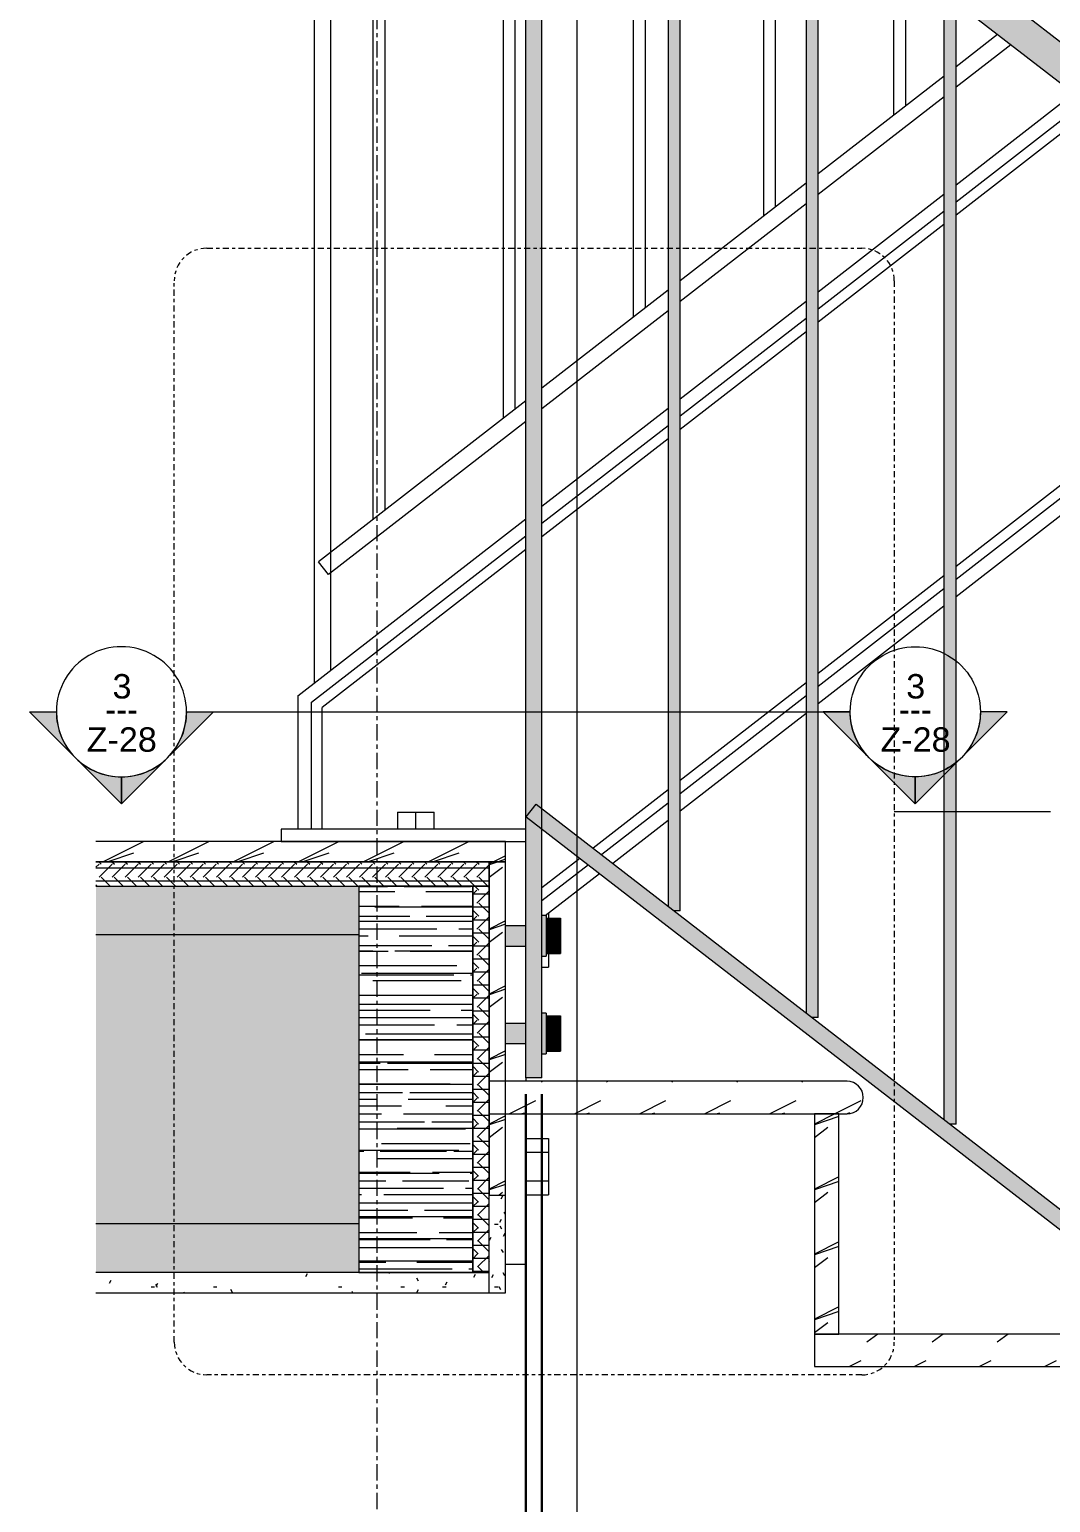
# Model space of a CAD drawing. Header units: inches. Extents: x -2389 to -2221, y -44 to 90.
# Drawn here: x -2337.06 to -2305.68, y 11.43 to 56.71 of the extents above; entities that cross this region are included whole.
import ezdxf

# ---------------------------------------------------------------- set-up
doc = ezdxf.new("R2010")
doc.units = ezdxf.units.IN
doc.header["$MEASUREMENT"] = 0
doc.linetypes.add('Dash Dot 3_16_', pattern=[0.3125, 0.1875, -0.06249999999999999, 0, -0.06249999999999999])
doc.linetypes.add('Grid Line 1_2_', pattern=[0.8749999999999999, 0.4999999999999999, -0.125, 0.125, -0.125])
for name, color, linetype, lineweight in [('A-ANNO-DIMS-1', 211, 'Continuous', 30), ('A-ANNO-SYMB', 150, 'Continuous', 9), ('A-ANNO-SYMB-1', 150, 'Dash Dot 3_16_', 9), ('A-GENM', 5, 'Continuous', 9), ('A-WALL-1', 113, 'Continuous', 9), ('A-WALL-PATT-1', 254, 'Continuous', 9), ('A-WALL-PATT-2', 8, 'Continuous', 9), ('G-ANNO-SYMB', 111, 'Continuous', 9), ('S-GRID-1', 1, 'Grid Line 1_2_', 9)]:
    doc.layers.add(name, color=color, linetype=linetype, lineweight=lineweight)
doc.styles.add('Arial_2', font='arial.ttf', dxfattribs={"height": 0.7499999999999994})
doc.styles.add('Century Gothic_1', font='ufonts.com_century-gothic.ttf', dxfattribs={"height": 0.7499999999999994})
doc.styles.add('Century Gothic_B_1', font='GOTHICB.TTF', dxfattribs={"height": 0.7499999999999999})
doc.dimstyles.new('OD__inches__1', dxfattribs={"dimscale": 12, "dimtxt": 0.7831262022881442, "dimasz": 0.08333333333333333, "dimexe": 0.0625, "dimexo": 0.04166666666666667, "dimgap": 0.01041666666666667, "dimtad": 1, "dimdec": 4, "dimrnd": 0.0625, "dimzin": 0, "dimdsep": 46, "dimlunit": 5, "dimtxsty": 'Century Gothic_B_1', "dimblk1": 'OBLIQUE', "dimblk2": 'OBLIQUE', "dimsah": 1, "dimcen": 0.09, "dimdle": 0.0625, "dimazin": 0, "dimtfac": 1, "dimtdec": 4, "dimtix": 1, "dimtmove": 1, "dimatfit": 3, "dimfxl": 1, "dimtvp": 1, "dimtfill": 1, "dimfrac": 2, "dimtolj": 1, "dimtzin": 0, "dimlwd": 30, "dimlwe": 30, "dimarcsym": 2})
doc.dimstyles.new('OD__inches__2', dxfattribs={"dimscale": 12, "dimtxt": 0.7831262022881442, "dimasz": 0.08333333333333333, "dimexe": 0.0625, "dimexo": 0.04166666666666667, "dimgap": 0.01041666666666667, "dimtad": 1, "dimdec": 4, "dimrnd": 0.0625, "dimzin": 0, "dimdsep": 46, "dimlunit": 5, "dimtxsty": 'Century Gothic_B_1', "dimblk1": 'OBLIQUE', "dimblk2": 'OBLIQUE', "dimsah": 1, "dimcen": 0.09, "dimdle": 0.0625, "dimazin": 0, "dimtfac": 1, "dimtdec": 4, "dimtix": 1, "dimtmove": 0, "dimatfit": 3, "dimfxl": 1, "dimtvp": 1, "dimtfill": 1, "dimfrac": 2, "dimtolj": 1, "dimtzin": 0, "dimlwd": 30, "dimlwe": 30, "dimarcsym": 2})
pattern_1 = [(0, (-8525.328000000001, 124.937), (0, 0.4), []), (315, (-8525.328000000001, 124.937), (0.400222438151586, 0), [0.565, -0.565]), (45, (-8525.328000000001, 124.937), (0.400222438151586, 0), [0.565, -0.565])]
pattern_2 = [(216.87, (-8524.528, 126.937), (5.999992854322326, 4.000010718495767), [1, -9]), (206.565, (-8523.328000000001, 126.337), (-1.999940985038276, -1.999490199116798), [2.236, -2.236]), (198.435, (-8523.328000000001, 125.337), (-3.999963226367674, -1.999511737326467), [1.265, -5.059999999999999])]

# ---------------------------------------------------------------- blocks, each defined once
blk = doc.blocks.new('Walls 154 - Walls 91-2706292-LOWER RAILING')
at = {"layer": 'A-WALL-1'}
for p, q in [((-8608.779702145734, 51.93890008024344), (-8605.170568767533, 54.74199367064816)), ((-8608.779702145734, 51.413865180434), (-8604.913552961987, 54.41657437980438)), ((-8604.913478168992, 54.00356740719942), (-8608.779702145732, 51.00080011860388)), ((-8613.018783421103, 48.64654695637027), (-8609.15271641603, 51.64919233031299)), ((-8613.018783421103, 48.12151205657096), (-8609.15271641603, 51.12415743050445)), ((-8609.152716416029, 50.71109236867434), (-8613.018783421103, 47.70844699474093)), ((-8617.257864696474, 45.35419383249711), (-8613.3917976914, 48.35683920643983)), ((-8617.257864696474, 44.82915893270791), (-8613.3917976914, 47.83180430664141)), ((-8613.391797691398, 47.41873924481141), (-8617.257864696472, 44.41609387087797)), ((-8621.50638150539, 42.05451244423521), (-8617.63087896677, 45.06448608256667)), ((-8621.50638150539, 41.52947754445605), (-8617.63087896677, 44.53945118277836)), ((-8617.630878966767, 44.12638612094842), (-8621.50638150539, 41.11641248262612)), ((-8608.779702145732, 40.21520273220612), (-8604.91363514066, 43.21784810617108)), ((-8604.91363514066, 42.80478304433733), (-8608.77970214573, 39.8021376703723)), ((-8608.779702145732, 39.27710277071743), (-8604.91363514066, 42.27974814468246)), ((-8629.007525757088, 36.22862374207963), (-8622.006881505387, 41.66579077757088)), ((-8628.59222086376, 36.02614230946866), (-8622.006881505387, 41.14075587779293)), ((-8622.006881505387, 40.72769081596301), (-8628.265991457516, 35.86644875315399)), ((-8613.018783421101, 36.92284960830712), (-8609.152716416027, 39.92549498227341)), ((-8609.152716416025, 39.51242992043958), (-8613.0187834211, 36.50978454647322)), ((-8613.018783421101, 35.98474964681836), (-8609.152716416027, 38.98739502078471)), ((-8628.993734107506, 36.21086625334744), (-8629.007525757033, 36.22862374200972)), ((-8629.006881505382, 36.22912411090432), (-8629.006881505382, 36.21104480977166)), ((-8617.258591054984, 33.62993234596206), (-8613.391797691396, 36.6331418583744)), ((-8629.00688150538, 36.21104480977166), (-8628.993736812097, 36.21104480977167)), ((-8629.00688150538, 36.21104480977166), (-8629.00688150538, 32.1250000000512)), ((-8628.592220863758, 32.12500000005139), (-8628.592220863758, 36.02614230946866)), ((-8628.265991457516, 32.12500000005153), (-8628.265991457518, 35.86644875315573)), ((-8613.391797691396, 36.22007679654049), (-8617.25851626199, 33.21692537335331)), ((-8617.258421194807, 32.69196430921095), (-8613.391797691396, 35.69504189688563)), ((-8619.938147224384, 31.54881038771078), (-8617.630878966767, 33.3407887344754)), ((-8617.630878966767, 32.92772367264143), (-8619.671743971212, 31.34265185250808)), ((-8619.333126600199, 31.08060977767721), (-8617.630878966767, 32.40268877298656)), ((-8621.50638150539, 30.33081509611811), (-8620.346306847965, 31.23180641339285)), ((-8620.079903594793, 31.02564787819016), (-8621.50638150539, 29.91775003428398)), ((-8621.407765486405, 29.46930690937587), (-8619.74128622378, 30.76360580335928))]:
    blk.add_line(p, q, dxfattribs=at)
blk = doc.blocks.new('Walls 92 - Walls 92-2709096-LOWER RAILING')
at = {"layer": 'A-WALL-1'}
for p, q in [((-8622.006881505387, 24.47916668076643), (-8622.006881505387, 24.37499999933761)), ((-8622.006881505387, 23.37499999323121), (-8622.006881505387, 18.75000000005027)), ((-8622.631881505387, 18.75000000005027), (-8622.631881505387, 20.87500002602398)), ((-8622.631881505387, 18.75000000005027), (-8622.006881505387, 18.75000000005027))]:
    blk.add_line(p, q, dxfattribs=at)
blk = doc.blocks.new('Walls 705 - Walls 92-2709338-LOWER RAILING')
at = {"layer": 'A-WALL-1'}
for p, q in [((-8622.006881505387, 32.12500000005407), (-8629.525591543905, 32.12500000005243)), ((-8629.525591543905, 32.12500000005243), (-8629.525591543905, 31.75000000005243)), ((-8629.525591543905, 31.75000000005243), (-8622.006881505387, 31.75000000005407)), ((-8622.006881505387, 31.75000000005407), (-8622.006881505387, 32.12500000005407))]:
    blk.add_line(p, q, dxfattribs=at)
blk = doc.blocks.new('050523 - W_P_C - Fastenings - Lag Bolt or Thru Bolt - 1-2814735-LOWER RAILING')
at = {"layer": 'A-GENM'}
for p, q in [((-8621.306881505383, 29.54766013463609), (-8621.306881505383, 29.38586146187681)), ((-8621.306881505383, 28.30275235687707), (-8621.306881505383, 27.88397459626569)), ((-8621.50638150539, 27.88397459626569), (-8621.306881505383, 27.88397459626569))]:
    blk.add_line(p, q, dxfattribs=at)
blk = doc.blocks.new('050523 - W_P_C - Fastenings - Lag Bolt or Thru Bolt - 1-V2-LOWER RAILING')
at = {"layer": 'A-GENM'}
for p, q in [((-8622.006881505384, 22.61602540383457), (-8621.306881505383, 22.61602540383457)), ((-8621.306881505383, 22.61602540383457), (-8621.306881505383, 22.18301270194244)), ((-8621.306881505383, 22.18301270194244), (-8622.006881505384, 22.18301270194243)), ((-8621.306881505383, 22.18301270194244), (-8621.306881505383, 21.31698729815782)), ((-8622.006881505384, 21.31698729815782), (-8621.306881505383, 21.31698729815782)), ((-8621.306881505383, 21.31698729815782), (-8621.306881505383, 20.88397459626569)), ((-8622.006881505384, 20.88397459626569), (-8621.306881505383, 20.88397459626569))]:
    blk.add_line(p, q, dxfattribs=at)
blk = doc.blocks.new('Walls 96 - Walls 92-2742509-LOWER RAILING')
at = {"layer": 'A-WALL-PATT-2'}
h = blk.add_hatch(dxfattribs=at)
h.set_pattern_fill('FP_5', color=256, style=0, pattern_type=2)
h.set_pattern_definition([(0, (-8525.328000000001, 124.937), (1.496, 0.68), [10.2, -1.36, 3.4, -0.68]), (0, (-8524.424, 125.277), (-0.68, 0.904), [2.04, -0.224, 4.08, -0.51]), (0, (-8524.988000000001, 125.515), (3.536, 0.456), [5.44, -0.9520000000000001, 2.72, -0.68])])
h.paths.add_polyline_path([(-8623.631881505376, 18.50000000005008), (-8623.631881505376, 30.37500000005017), (-8627.131881505382, 30.37500000005017), (-8627.131881505382, 18.50000000005008)], flags=0)
at = {"layer": 'A-WALL-1'}
for p, q in [((-8623.631881505378, 30.37500000005023), (-8627.131881505382, 30.37500000005022)), ((-8627.131881505382, 30.37500000005022), (-8627.131881505382, 18.50000000005015)), ((-8623.631881505378, 18.50000000005017), (-8623.631881505378, 30.37500000005023)), ((-8627.131881505382, 18.50000000005015), (-8623.631881505378, 18.50000000005017))]:
    blk.add_line(p, q, dxfattribs=at)
blk = doc.blocks.new('Walls 97 - Walls 92-2742759-LOWER RAILING')
at = {"layer": 'A-WALL-PATT-2'}
h = blk.add_hatch(dxfattribs=at)
h.set_pattern_fill('FP_6', color=256, style=0, pattern_type=2)
h.set_pattern_definition(pattern_1)
h.paths.add_polyline_path([(-8623.631881505376, 18.5000000000539), (-8623.13188150538, 18.5000000000539), (-8623.131881505382, 30.37500000005017), (-8623.631881505376, 30.37500000005017), (-8623.631881505376, 18.62087446460175)], flags=0)
at = {"layer": 'A-WALL-1'}
for p, q in [((-8623.131881505384, 30.37500000005023), (-8623.631881505382, 30.37500000005023)), ((-8623.631881505382, 30.37500000005023), (-8623.631881505382, 18.50000000005017)), ((-8623.131881505384, 18.50000000005017), (-8623.131881505384, 30.37500000005023)), ((-8623.631881505382, 18.50000000005017), (-8623.131881505384, 18.50000000005017))]:
    blk.add_line(p, q, dxfattribs=at)
blk = doc.blocks.new('Walls 98 - Walls 92-2742838-LOWER RAILING')
at = {"layer": 'A-WALL-PATT-2'}
h = blk.add_hatch(dxfattribs=at)
h.set_pattern_fill('FP_6', color=256, style=0, pattern_type=2)
h.set_pattern_definition(pattern_1)
h.paths.add_polyline_path([(-8626.283791280743, 30.37500000063574), (-8623.131881505382, 30.37500000063574), (-8623.131881505382, 31.12500000010031), (-8635.213041280742, 31.12500000010031), (-8635.213041280742, 30.37500000063574), (-8627.131881505382, 30.37500000063574)], flags=0)
at = {"layer": 'A-WALL-1'}
for p, q in [((-8623.131881505384, 31.12500000003967), (-8635.213041280742, 31.12500000005389)), ((-8623.131881505384, 30.37500000063581), (-8623.131881505384, 31.12500000003967)), ((-8635.213041280742, 30.37500000065003), (-8623.131881505384, 30.37500000063581))]:
    blk.add_line(p, q, dxfattribs=at)
blk = doc.blocks.new('Walls 99 - Walls 92-2742916-LOWER RAILING')
at = {"layer": 'A-WALL-PATT-2'}
h = blk.add_hatch(dxfattribs=at)
h.set_pattern_fill('FP_7', color=256, style=0, pattern_type=2)
h.set_pattern_definition(pattern_2)
h.paths.add_polyline_path([(-8623.631881505376, 31.12500000063532), (-8622.631881505375, 31.12500000063532), (-8622.631881505375, 31.7500000001007), (-8635.213041280742, 31.7500000001007), (-8635.213041280742, 31.12500000063532), (-8626.283791280743, 31.12500000063532)], flags=0)
at = {"layer": 'A-WALL-1'}
for p, q in [((-8622.631881505375, 31.75000000003946), (-8635.213041280742, 31.75000000005427)), ((-8622.631881505375, 31.12500000063537), (-8622.631881505375, 31.75000000003946)), ((-8635.213041280742, 31.12500000065019), (-8622.631881505375, 31.12500000063537))]:
    blk.add_line(p, q, dxfattribs=at)
blk = doc.blocks.new('050523 - W_P_C - Fastenings - Lag Bolt or Thru Bolt - 3_4-2814739-LOWER RAILING')
at = {"layer": 'A-GENM'}
for p, q in [((-8625.944381505395, 32.64900000006367), (-8625.381881505395, 32.64900000006372)), ((-8625.944381505395, 32.64900000006367), (-8625.944381505395, 32.12500000006368)), ((-8625.381881505395, 32.64900000006372), (-8624.819381505395, 32.64900000006392)), ((-8625.381881505395, 32.12500000006373), (-8625.381881505395, 32.64900000006372)), ((-8624.819381505395, 32.12500000006393), (-8624.819381505395, 32.64900000006392))]:
    blk.add_line(p, q, dxfattribs=at)
blk = doc.blocks.new('Walls 103 - Walls 92-2745079-LOWER RAILING')
at = {"layer": 'A-WALL-PATT-2'}
h = blk.add_hatch(dxfattribs=at)
h.set_pattern_fill('FP_7', color=256, style=0, pattern_type=2)
h.set_pattern_definition(pattern_2)
h.paths.add_polyline_path([(-8622.63188150539, 20.87500002602388), (-8622.63188150539, 23.37499999323111), (-8623.131881505373, 23.37499999323111), (-8623.131881505384, 20.87500002602388)], flags=0)
h.paths.add_polyline_path([(-8622.63188150539, 24.37500000003319), (-8622.63188150539, 31.12500000063532), (-8623.131881505382, 31.12500000063532), (-8623.131881505373, 24.37500000003319)], flags=0)
at = {"layer": 'A-WALL-1'}
for p, q in [((-8622.631881505387, 31.12500000063306), (-8623.131881505384, 31.12500000063306)), ((-8623.131881505384, 31.12500000063306), (-8623.131881505384, 20.87500002602394)), ((-8622.631881505387, 20.87500002602394), (-8622.631881505387, 31.12500000063306)), ((-8623.131881505384, 20.87500002602394), (-8622.631881505387, 20.87500002602394))]:
    blk.add_line(p, q, dxfattribs=at)
blk = doc.blocks.new('Walls 104 - Walls 92-2745297-LOWER RAILING')
at = {"layer": 'A-WALL-PATT-2'}
h = blk.add_hatch(dxfattribs=at)
h.set_pattern_fill('FP_8', color=256, style=0, pattern_type=2)
h.set_pattern_definition([(0, (-8525.328000000001, 124.937), (2.56, 0.64), [0.106, -1.814, 0.106, -1.814, -10.24]), (0, (-8525.328000000001, 124.937), (2.56, 0.64), [-3.84, 0.106, -3.734, 0.106, -1.814, -4.48]), (0, (-8525.328000000001, 124.937), (2.56, 0.64), [-9.6, 0.106, -1.174, 0.106, -3.094]), (120, (-8524.368, 125.257), (-1.83425625842204, 1.897025033688163), [0.106, -1.814, 0.106, -1.814, -10.24]), (120, (-8524.368, 125.257), (-1.83425625842204, 1.897025033688163), [-3.839999999999999, 0.106, -3.734, 0.106, -1.814, -4.48]), (120, (-8524.368, 125.257), (-1.83425625842204, 1.897025033688163), [-9.599999999999998, 0.106, -1.174, 0.106, -3.093999999999999]), (240, (-8524.048, 126.537), (-0.7257437415779586, -2.537025033688163), [0.106, -1.814, 0.106, -1.814, -10.24]), (240, (-8524.048, 126.537), (-0.7257437415779586, -2.537025033688163), [-3.84, 0.106, -3.734, 0.106, -1.814, -4.48]), (240, (-8524.048, 126.537), (-0.7257437415779586, -2.537025033688163), [-9.6, 0.106, -1.174, 0.106, -3.094])])
h.paths.add_polyline_path([(-8627.131881505382, 17.87499999998724), (-8623.13188150538, 17.87499999998724), (-8623.13188150538, 18.5000000000539), (-8635.213041280742, 18.5000000000503), (-8635.213041280742, 17.87499999998724)], flags=0)
at = {"layer": 'A-WALL-1'}
for p, q in [((-8623.131881505384, 18.50000000005396), (-8635.213041280742, 18.50000000001886)), ((-8623.131881505382, 17.87500000007062), (-8623.131881505384, 18.50000000005396)), ((-8635.213041280742, 17.87500000003552), (-8623.131881505382, 17.87500000007062))]:
    blk.add_line(p, q, dxfattribs=at)
blk = doc.blocks.new('Walls 132 - Walls 92-2746738-LOWER RAILING')
at = {"layer": 'A-WALL-1'}
for points in [[(-8627.771999614075, 28.87500000005032), (-8627.131881505382, 28.87500000005032), (-8627.131881505382, 30.37500000005032), (-8635.213041280742, 30.37500000005032), (-8635.213041280742, 28.87500000005032), (-8629.260207947409, 28.87500000005032)], [(-8629.260207947409, 20.00000000005031), (-8627.131881505382, 20.00000000005031), (-8627.131881505382, 28.87500000005032), (-8635.213041280742, 28.87500000005032), (-8635.213041280742, 20.00000000005031)], [(-8627.131881505382, 18.50000000005029), (-8627.131881505382, 20.00000000005031), (-8635.213041280742, 20.00000000005031), (-8635.213041280742, 18.50000000005029)]]:
    blk.add_hatch(color=256, dxfattribs=at).paths.add_polyline_path(points, flags=0)
for p, q in [((-8627.131881505384, 28.87500000005038), (-8635.213041280742, 28.87500000005038)), ((-8635.213041280742, 20.00000000005038), (-8627.131881505384, 20.00000000005038))]:
    blk.add_line(p, q, dxfattribs=at)
blk = doc.blocks.new('Walls 315 - Walls 91-2771886-LOWER RAILING')
at = {"layer": 'A-WALL-1'}
for p, q in [((-8607.509727607872, 56.55217261700319), (-8608.779702145734, 55.56582572593011)), ((-8607.101012680096, 56.23588492222792), (-8608.779702145734, 54.93210277058059)), ((-8609.152195899314, 55.27652224398288), (-8613.018783421103, 52.27347260205676)), ((-8609.152081152168, 54.642888408917), (-8613.018783421103, 51.63974964670724)), ((-8613.391797691402, 51.98376485212631), (-8617.257864696474, 48.98111947818339)), ((-8613.391797691402, 51.35004189677677), (-8617.257864696474, 48.34739652283386)), ((-8617.630878966771, 48.69141172825294), (-8621.50638150539, 45.68143808992199)), ((-8617.630878966771, 48.0576887729034), (-8621.50638150539, 45.04771513457234)), ((-8622.006881505387, 45.29271642325764), (-8628.375035261723, 40.34678367249932)), ((-8622.006881505387, 44.65899346790798), (-8628.068031716206, 39.95150013750077)), ((-8628.068031716206, 39.95150013750078), (-8628.375035261723, 40.34678367249932))]:
    blk.add_line(p, q, dxfattribs=at)
blk = doc.blocks.new('Walls 316 - Walls 91-2771902-LOWER RAILING')
at = {"layer": 'A-WALL-1'}
for p, q in [((-8628.506881505384, 70.43372828914902), (-8628.506881505382, 36.61745744412538)), ((-8628.006381505385, 70.43372828914922), (-8628.006381505384, 37.00617911078898))]:
    blk.add_line(p, q, dxfattribs=at)
blk = doc.blocks.new('Walls 330 - Walls 92-2772057-LOWER RAILING')
at = {"layer": 'A-WALL-1'}
for p, q in [((-8610.70167642782, 76.68987446460174), (-8610.701676427814, 60.28709782430822)), ((-8610.328662157519, 59.99843525567453), (-8610.328662157523, 76.68987446460174)), ((-8610.701676427814, 59.0222907005022), (-8610.701676427814, 54.07309236684796)), ((-8610.328662157517, 54.36280011677783), (-8610.328662157517, 58.73363027815885))]:
    blk.add_line(p, q, dxfattribs=at)
blk = doc.blocks.new('Walls 331 - Walls 92-2772067-LOWER RAILING')
at = {"layer": 'A-WALL-1'}
for p, q in [((-8614.701676427821, 76.68987446460174), (-8614.701676427816, 63.38255654125587)), ((-8614.32866215752, 63.09389397262219), (-8614.328662157524, 76.68987446460174)), ((-8614.701676427816, 62.11772640181204), (-8614.701676427814, 50.96642570017816)), ((-8614.328662157517, 51.25613345010823), (-8614.32866215752, 61.82906597946868))]:
    blk.add_line(p, q, dxfattribs=at)
blk = doc.blocks.new('Walls 332 - Walls 92-2772077-LOWER RAILING')
at = {"layer": 'A-WALL-1'}
for p, q in [((-8618.701676427821, 76.68987446460174), (-8618.701676427818, 66.47801525820353)), ((-8618.328662157523, 66.18935268956984), (-8618.328662157524, 76.68987446460174)), ((-8618.701676427818, 65.21316210312186), (-8618.701676427814, 47.85975903350839)), ((-8618.328662157517, 48.14946678343865), (-8618.328662157523, 64.92450168077852))]:
    blk.add_line(p, q, dxfattribs=at)
blk = doc.blocks.new('Walls 333 - Walls 92-2772087-LOWER RAILING')
at = {"layer": 'A-WALL-1'}
for p, q in [((-8622.328662157524, 69.2848114065175), (-8622.328662157526, 75.77598729558864)), ((-8622.701676427823, 75.48627954565822), (-8622.70167642782, 69.5734739751512)), ((-8622.70167642782, 68.3085978044291), (-8622.701676427814, 44.75309236683862)), ((-8622.328662157517, 45.04280011676904), (-8622.328662157524, 68.019937382086))]:
    blk.add_line(p, q, dxfattribs=at)
blk = doc.blocks.new('Walls 597 - Walls 92-2772799-LOWER RAILING')
at = {"layer": 'A-WALL-1'}
for p, q in [((-8626.328662157526, 71.43372828942036), (-8626.328662157526, 72.66932062891945)), ((-8626.701676427823, 72.37961287898905), (-8626.701676427821, 71.4337282894202)), ((-8626.701676427821, 70.43372828914974), (-8626.701676427814, 41.646425700169)), ((-8626.328662157519, 41.93613345009814), (-8626.328662157526, 70.43372828914991))]:
    blk.add_line(p, q, dxfattribs=at)
blk = doc.blocks.new('Walls 430 - Walls 92-2862848-LOWER RAILING')
at = {"layer": 'A-WALL-PATT-1'}
h = blk.add_hatch(dxfattribs=at)
h.set_pattern_fill('FP_9', color=256, style=0, pattern_type=2)
h.set_pattern_definition([(0, (-8525.328000000001, 124.937), (1.28, 0.32), [0.106, -0.8540000000000001, 0.106, -0.8540000000000001, -5.12]), (0, (-8525.328000000001, 124.937), (1.28, 0.32), [-1.92, 0.106, -1.814, 0.106, -0.8540000000000001, -2.24]), (0, (-8525.328000000001, 124.937), (1.28, 0.32), [-4.8, 0.106, -0.534, 0.106, -1.494]), (120, (-8524.848, 125.097), (-0.91712812921102, 0.9485125168440816), [0.106, -0.854, 0.106, -0.854, -5.119999999999999]), (120, (-8524.848, 125.097), (-0.91712812921102, 0.9485125168440816), [-1.92, 0.106, -1.814, 0.106, -0.854, -2.24]), (120, (-8524.848, 125.097), (-0.91712812921102, 0.9485125168440816), [-4.799999999999999, 0.106, -0.5339999999999999, 0.106, -1.494]), (240, (-8524.688, 125.737), (-0.3628718707889793, -1.268512516844081), [0.106, -0.8540000000000001, 0.106, -0.8540000000000001, -5.12]), (240, (-8524.688, 125.737), (-0.3628718707889793, -1.268512516844081), [-1.92, 0.106, -1.814, 0.106, -0.8540000000000001, -2.24]), (240, (-8524.688, 125.737), (-0.3628718707889793, -1.268512516844081), [-4.8, 0.106, -0.534, 0.106, -1.494])])
h.paths.add_polyline_path([(-8623.13188150538, 17.87500000007614), (-8622.631881505386, 17.87500000007614), (-8622.63188150539, 20.87500002602388), (-8623.131881505384, 20.87500002602388), (-8623.13188150538, 18.5000000000501)], flags=0)
at = {"layer": 'A-WALL-1'}
for p, q in [((-8622.631881505386, 17.87500000007623), (-8622.631881505386, 20.87500002602396)), ((-8623.131881505382, 17.87500000007623), (-8622.631881505386, 17.87500000007623))]:
    blk.add_line(p, q, dxfattribs=at)
blk = doc.blocks.new('Walls 163 - Walls 92-2929557-LOWER RAILING')
at = {"layer": 'A-WALL-PATT-2'}
h = blk.add_hatch(dxfattribs=at)
h.set_pattern_fill('FP_7', color=256, style=0, pattern_type=2)
h.set_pattern_definition(pattern_2)
h.paths.add_polyline_path([(-8551.631381505314, -31.12500000909574), (-8539.967707947408, -31.12500000909574), (-8539.967707947408, -30.37499999942962), (-8552.881881505347, -30.37499999942962), (-8552.881881505347, -31.12500000909574), (-8551.873374614075, -31.12500000909574)], flags=0)
h.paths.add_polyline_path([(-8552.131881505313, -23.25000000623168), (-8551.873374614075, -23.24888005274918), (-8551.752471982823, -23.23296291938388), (-8551.631381505314, -23.18262904459595), (-8551.528328114819, -23.10355339688814), (-8551.448868803514, -23.00000000633476), (-8551.39891859224, -22.87940952892672), (-8551.381881505347, -22.75000000641043), (-8551.398918592147, -22.62059048388184), (-8551.448868803334, -22.50000000643803), (-8551.528328114819, -22.39644661563273), (-8551.63188150509, -22.31698730448837), (-8551.75247198248, -22.26703709317193), (-8551.881881504989, -22.24999999942961), (-8562.923548172019, -22.24999999942961), (-8562.923548172019, -23.25000000623168)], flags=0)
h.paths.add_polyline_path([(-8561.923548171662, -15.47916668137112), (-8561.794138649548, -15.46212959455272), (-8561.67354817176, -15.41217938316506), (-8561.569994781488, -15.33272007202756), (-8561.490535470186, -15.22916668147427), (-8561.440585258913, -15.10857620406622), (-8561.423548172019, -14.97916668154978), (-8561.440585258819, -14.84975715902121), (-8561.490535470008, -14.72916668157742), (-8561.569994781488, -14.62561329077215), (-8561.67354817176, -14.54615397962777), (-8561.794138649151, -14.49620376831134), (-8561.923548171662, -14.47916667456905), (-8572.965214838689, -14.47916667456905), (-8572.965214838689, -15.47916668137112), (-8563.779041280743, -15.47916668137112)], flags=0)
h.paths.add_polyline_path([(-8583.006881505362, -7.708333356510543), (-8571.965214838332, -7.708333356510543), (-8571.83580531622, -7.691296269692265), (-8571.715214838434, -7.641346058305202), (-8571.611661448162, -7.561886747167001), (-8571.532202136857, -7.458333356613664), (-8571.482251925583, -7.337742879205705), (-8571.465214838689, -7.208333356689159), (-8571.482251925492, -7.078923834160611), (-8571.532202136677, -6.958333356716863), (-8571.611661448162, -6.854779965911589), (-8571.715214838434, -6.775320654767206), (-8571.83580531582, -6.725370443450784), (-8571.965214838332, -6.708333349708446), (-8583.006881505362, -6.708333349708446)], flags=0)
h.paths.add_polyline_path([(-8582.006881505004, 0.06249996835006043), (-8581.877471982889, 0.07953705516848684), (-8581.756881505102, 0.1294872665561044), (-8581.65332811483, 0.208946577693645), (-8581.573868803527, 0.3124999682468967), (-8581.523918592255, 0.4330904456549831), (-8581.506881505362, 0.5624999681714228), (-8581.523918592162, 0.6919094906999276), (-8581.573868803349, 0.8124999681437187), (-8581.65332811483, 0.9160533589477139), (-8581.756881505102, 0.995512670093376), (-8581.877471982494, 1.045462881409818), (-8582.006881505004, 1.062499975152136), (-8593.04854817203, 1.062499975152136), (-8593.04854817203, 0.06249996835006043), (-8587.590374614074, 0.06249996835006043)], flags=0)
h.paths.add_polyline_path([(-8593.543207947409, 7.833333293210642), (-8592.048548171673, 7.833333293210642), (-8591.91913864956, 7.850370380028919), (-8591.79804817199, 7.900704254854261), (-8591.694994781503, 7.979779902554227), (-8591.6155354702, 8.083333293107499), (-8591.565585258926, 8.20392377051567), (-8591.548548172032, 8.33333329303194), (-8591.565585258833, 8.462742815560551), (-8591.615535470022, 8.5833332930043), (-8591.694994781503, 8.686886683809574), (-8591.798548171775, 8.766345994953978), (-8591.919138649164, 8.8162962062704), (-8592.048548171673, 8.833333300012717), (-8603.090214838703, 8.833333300012717), (-8603.090214838703, 7.833333293210642), (-8599.496041280741, 7.833333293210642)], flags=0)
h.paths.add_polyline_path([(-8613.131881505373, 15.60416666837068), (-8602.090214838347, 15.60416666837068), (-8601.960805316232, 15.62120375518906), (-8601.840214838445, 15.6711539665767), (-8601.736661448173, 15.75061327771422), (-8601.65720213687, 15.85416666826752), (-8601.607251925598, 15.9747571456756), (-8601.590214838703, 16.10416666819195), (-8601.607251925503, 16.23357619072057), (-8601.657202136692, 16.35416666816434), (-8601.736661448173, 16.45772005896831), (-8601.840214838445, 16.53717937011399), (-8601.960805315835, 16.58712958143041), (-8602.090214838347, 16.60416667517273), (-8613.131881505373, 16.60416667517273)], flags=0)
h.paths.add_polyline_path([(-8617.354541280742, 23.37499999323111), (-8612.131881505014, 23.37499999323111), (-8612.00247198285, 23.39203708007891), (-8611.881881505438, 23.44198729127748), (-8611.778328114844, 23.52144660257471), (-8611.698868803593, 23.62499999293269), (-8611.648918592176, 23.74559047122338), (-8611.631881505373, 23.87499999305241), (-8611.648918592176, 24.00440951558099), (-8611.698868803362, 24.12499999302477), (-8611.778328114593, 24.22855338363486), (-8611.881881505116, 24.30801269497443), (-8612.002471982505, 24.35796290629088), (-8612.131881505014, 24.37500000003319), (-8623.131881505373, 24.37500000003319), (-8623.131881505373, 23.37499999323112), (-8621.50638150539, 23.37499999323111)], flags=0)
h = blk.add_hatch(dxfattribs=at)
h.set_pattern_fill('FP_7', color=256, style=0, pattern_type=2)
h.set_pattern_definition(pattern_2)
h.paths.add_polyline_path([(-8552.881881505347, -30.37499999942962), (-8552.131881505347, -30.37499999942962), (-8552.131881505347, -23.25000000623168), (-8552.881881505347, -23.25000000623168), (-8552.881881505347, -24.93087553539823)], flags=0)
h.paths.add_polyline_path([(-8562.173548172019, -22.24999999942961), (-8562.173548172019, -15.47916668137112), (-8562.923548172019, -15.47916668137112), (-8562.923548172019, -22.24999999942961)], flags=0)
h.paths.add_polyline_path([(-8572.965214838689, -14.47916667456905), (-8572.215214838689, -14.47916667456905), (-8572.215214838689, -7.708333356510543), (-8572.965214838689, -7.708333356510543), (-8572.965214838689, -10.43199915177628)], flags=0)
h.paths.add_polyline_path([(-8583.006881505362, -6.708333349708446), (-8582.256881505362, -6.708333349708446), (-8582.256881505362, 0.06249996835006043), (-8583.006881505362, 0.06249996835006043), (-8583.006881505362, -3.15500053539823)], flags=0)
h.paths.add_polyline_path([(-8593.04854817203, 1.062499975152136), (-8592.29854817203, 1.062499975152136), (-8592.29854817203, 7.833333293210642), (-8593.04854817203, 7.833333293210642), (-8593.04854817203, 2.288968214601766)], flags=0)
h.paths.add_polyline_path([(-8602.340214838703, 8.8333333497753), (-8602.340214838703, 15.60416666837068), (-8603.090214838703, 15.60416666837068), (-8603.090214838703, 8.8333333497753)], flags=0)
h.paths.add_polyline_path([(-8612.381881505373, 16.60416667517273), (-8612.381881505373, 23.37499999323111), (-8613.131881505373, 23.37499999323111), (-8613.131881505373, 16.60416667517273)], flags=0)
at = {"layer": 'A-WALL-1'}
for p, q in [((-8612.131881505016, 24.3749999932312), (-8623.131881505375, 24.37500000003325)), ((-8623.131881505375, 24.37500000003325), (-8623.131881505375, 23.37499999323117)), ((-8623.131881505375, 23.37499999323117), (-8612.131881505375, 23.37499999323122)), ((-8612.381881505375, 23.37499999323124), (-8613.131881505375, 23.37499999323122)), ((-8613.131881505375, 23.37499999323122), (-8613.131881505375, 16.60416667463582)), ((-8612.381881505375, 16.60416667463582), (-8612.381881505375, 23.37499999323124)), ((-8613.131881505375, 16.60416667463582), (-8612.381881505375, 16.60416667463582)), ((-8602.090214838347, 16.60416666837077), (-8613.131881505375, 16.60416667517282)), ((-8613.131881505375, 16.60416667517282), (-8613.131881505375, 15.60416666837074)), ((-8613.131881505375, 15.60416666837074), (-8602.090214838703, 15.60416666837079))]:
    blk.add_line(p, q, dxfattribs=at)
blk.add_arc((-8612.131881505375, 23.87499999323121), 0.5, 269.9999999999996, 89.99999995893715, dxfattribs=at)
blk = doc.blocks.new('Walls 340 - Walls 91-2933764-LOWER RAILING')
at = {"layer": 'A-WALL-1'}
blk.add_hatch(color=256, dxfattribs=at).paths.add_polyline_path([(-8552.133321607604, -21.55542103806248), (-8551.827011745376, -21.15959971688153), (-8621.683453107005, 32.89943092240458), (-8621.989762969237, 32.50360960122304), (-8557.1512523642, -17.67225053539822)], flags=0)
for p, q in [((-8621.989762969237, 32.50360960122306), (-8621.683453107005, 32.89943092240463)), ((-8621.683453107005, 32.89943092240464), (-8551.827011745376, -21.15959971688147)), ((-8621.989762969237, 32.50360960122308), (-8552.133321607605, -21.55542103806236))]:
    blk.add_line(p, q, dxfattribs=at)
blk = doc.blocks.new('Walls 343 - Walls 91-2934369-LOWER RAILING')
at = {"layer": 'A-WALL-1'}
blk.add_hatch(color=256, dxfattribs=at).paths.add_polyline_path([(-8550.88539920163, 12.73293068922463), (-8550.273391484721, 13.52378248000797), (-8625.103823022948, 71.43241037946834), (-8625.103823022948, 70.4337282891504), (-8625.447823580966, 70.4337282891504), (-8551.873374614075, 13.49748428014872)], flags=0)
for p, q in [((-8550.273391484721, 13.52378248000805), (-8625.104379413218, 71.43241037946837)), ((-8550.88539920163, 12.73293068922472), (-8625.447823580966, 70.4337282891503))]:
    blk.add_line(p, q, dxfattribs=at)
blk = doc.blocks.new('Walls 345 - Walls 91-2934736-LOWER RAILING')
at = {"layer": 'A-WALL-1'}
blk.add_hatch(color=256, dxfattribs=at).paths.add_polyline_path([(-8621.50638150539, 24.47916668076633), (-8621.50638150539, 32.12954054108705), (-8621.989762969237, 32.50360960122303), (-8621.683453107005, 32.89943092240456), (-8621.50638150539, 32.76240248307189), (-8621.50638150539, 67.38360816030904), (-8621.942101223145, 67.72079375283406), (-8622.006881505387, 67.72079375283406), (-8622.006881505387, 24.47916668076633)], flags=0)
for p, q in [((-8622.006881505387, 67.72079375283408), (-8621.50638150539, 67.72079375283408)), ((-8622.006881505387, 32.12500000005407), (-8622.006881505387, 67.72079375283408)), ((-8621.50638150539, 24.47916668076639), (-8621.50638150539, 67.72079375283408)), ((-8622.006881505387, 24.47916668076639), (-8622.006881505387, 31.75000000005408)), ((-8621.50638150539, 24.47916668076639), (-8622.006881505387, 24.47916668076639))]:
    blk.add_line(p, q, dxfattribs=at)
blk = doc.blocks.new('050523 - W_P_C - Fastenings - Lag Bolt or Thru Bolt - 5_8 - lag-V3-LOWER RAILING')
at = {"layer": 'A-GENM'}
for points in [[(-8621.506381505375, 25.21930690937579), (-8621.381381505376, 25.21930690937579), (-8621.381381505376, 26.46930690937579), (-8621.506381505375, 26.46930690937579), (-8621.506381505375, 25.24060326794514)], [(-8620.937381505371, 26.11508418562692), (-8620.937381505371, 26.38586146187673), (-8621.381381505376, 26.38557278674108), (-8621.381381505376, 26.11508418562692)], [(-8622.006881505387, 25.53180690937983), (-8622.006881505387, 26.15680690937986), (-8622.63188150539, 26.15680690937986), (-8622.63188150539, 25.53180690937983)], [(-8621.381381505376, 25.57352963312681), (-8620.937381505371, 25.57352963312681), (-8620.937381505371, 26.11508418562692), (-8621.381381505376, 26.11508418562692), (-8621.381381505376, 25.62333604025905)], [(-8620.937381505371, 25.30275235687698), (-8620.937381505371, 25.57352963312681), (-8621.381381505376, 25.57352963312681), (-8621.381381505376, 25.30275235687698)]]:
    blk.add_hatch(color=256, dxfattribs=at).paths.add_polyline_path(points, flags=0)
for p, q in [((-8621.381381505376, 26.46930690937579), (-8621.506381505375, 26.46930690937579)), ((-8621.381381505376, 26.46930690937587), (-8621.381381505376, 25.21930690937587)), ((-8621.38138150537, 26.38586146187679), (-8620.937381505371, 26.38586146187679)), ((-8620.937381505371, 26.38586146187679), (-8620.937381505371, 26.11508418562698)), ((-8622.006881505387, 26.15680690937986), (-8622.631881505386, 26.15680690937985)), ((-8620.937381505371, 26.11508418562698), (-8621.38138150537, 26.11508418562698)), ((-8620.937381505371, 26.11508418562698), (-8620.937381505371, 25.57352963312687)), ((-8622.631881505386, 25.53180690937984), (-8622.006881505387, 25.53180690937985)), ((-8621.38138150537, 25.57352963312687), (-8620.937381505371, 25.57352963312687)), ((-8620.937381505371, 25.57352963312687), (-8620.937381505371, 25.30275235687705)), ((-8621.506381505375, 25.2193069093758), (-8621.381381505376, 25.21930690937579)), ((-8621.38138150537, 25.30275235687705), (-8620.937381505371, 25.30275235687705))]:
    blk.add_line(p, q, dxfattribs=at)
blk = doc.blocks.new('Walls 392 - Walls 92-2936476-LOWER RAILING')
at = {"layer": 'A-WALL-1'}
for points in [[(-8608.966209280883, 23.05807828201262), (-8608.966209280883, 57.6792839592443), (-8609.15271641603, 57.82361417041516), (-8609.15271641603, 23.20240849316993), (-8609.014480879507, 23.09543368943278)], [(-8608.966209280883, 23.05807828201261), (-8608.779702145726, 23.05807828201262), (-8608.779702145726, 57.53495374806552), (-8608.966209280883, 57.6792839592443), (-8608.966209280883, 25.87949946460175)]]:
    blk.add_hatch(color=256, dxfattribs=at).paths.add_polyline_path(points, flags=0)
for p, q in [((-8609.15271641603, 57.82361417040888), (-8609.152716416023, 23.20240849316333)), ((-8608.779702145726, 23.05807828201263), (-8608.779702145735, 57.53495374806553)), ((-8608.779702145726, 23.0580782820127), (-8608.966209280876, 23.05807828201268))]:
    blk.add_line(p, q, dxfattribs=at)
blk = doc.blocks.new('Walls 394 - Walls 92-2936486-LOWER RAILING')
at = {"layer": 'A-WALL-1'}
for points in [[(-8613.205290556252, 26.33852916214932), (-8613.205290556252, 60.95973483937321), (-8613.391797691402, 61.10406505054539), (-8613.391797691402, 26.48285937330292), (-8613.253562154878, 26.37588456956578)], [(-8613.205290556252, 26.33852916214932), (-8613.018783421097, 26.33852916214933), (-8613.018783421097, 60.81540462819574), (-8613.205290556252, 60.95973483937321), (-8613.205290556252, 28.96560883737398)]]:
    blk.add_hatch(color=256, dxfattribs=at).paths.add_polyline_path(points, flags=0)
for p, q in [((-8613.391797691402, 61.10406505054188), (-8613.391797691394, 26.48285937329636)), ((-8613.018783421097, 26.33852916214935), (-8613.018783421106, 60.81540462819853)), ((-8613.018783421097, 26.33852916214941), (-8613.205290556247, 26.33852916214939))]:
    blk.add_line(p, q, dxfattribs=at)
blk = doc.blocks.new('Walls 395 - Walls 92-2936496-LOWER RAILING')
at = {"layer": 'A-WALL-1'}
for points in [[(-8617.444371831654, 29.61898004228602), (-8617.444371831616, 64.24018571949684), (-8617.630878966773, 64.38451593067562), (-8617.630878966773, 29.76331025343591), (-8617.492643430249, 29.65633544969876)], [(-8617.396100232994, 29.61898004228602), (-8617.257864696468, 29.61898004228605), (-8617.257864696468, 64.09585550832598), (-8617.444371831616, 64.24018571949684), (-8617.444371831616, 29.61898004228602)]]:
    blk.add_hatch(color=256, dxfattribs=at).paths.add_polyline_path(points, flags=0)
for p, q in [((-8617.630878966773, 64.38451593067485), (-8617.630878966766, 29.76331025342935)), ((-8617.257864696468, 29.61898004228605), (-8617.257864696478, 64.09585550833151)), ((-8617.257864696468, 29.61898004228611), (-8617.444371831618, 29.61898004228609))]:
    blk.add_line(p, q, dxfattribs=at)
blk = doc.blocks.new('Section - Section Head - Filled-22785-LOWER RAILING')
at = {"layer": 'G-ANNO-SYMB'}
h = blk.add_hatch(color=256, dxfattribs=at)
edge = h.paths.add_edge_path(flags=0)
edge.add_arc((-8541.176467308882, 86.68656775491796), 2.002602965912956, 89.99999999999977, 132.0783950246235, ccw=False)
edge.add_line((-8541.176467308882, 88.6891707208316), (-8541.176467308882, 89.51499487966414))
edge.add_line((-8541.176467308882, 89.51499487966414), (-8542.518505255268, 88.17295693327773))
h = blk.add_hatch(color=256, dxfattribs=at)
edge = h.paths.add_edge_path(flags=0)
edge.add_line((-8542.590680871255, 88.10078131729105), (-8544.004894433629, 86.68656775491797))
edge.add_line((-8544.004894433629, 86.68656775491797), (-8543.17646730888, 86.68656775491796))
edge.add_arc((-8541.176467308882, 86.68656775491793), 2.000000000000338, 134.9999999999999, 179.9999999999995, ccw=False)
h = blk.add_hatch(color=256, dxfattribs=at)
edge = h.paths.add_edge_path(flags=0)
edge.add_arc((-8541.176467308882, 86.68656775491796), 1.999999999998181, 180.0000000000001, 224.9999999999691, ccw=False)
edge.add_line((-8543.17646730888, 86.68656775491796), (-8544.004894433629, 86.68656775491797))
edge.add_line((-8544.004894433629, 86.68656775491797), (-8542.590680871255, 85.27235419254487))
h = blk.add_hatch(color=256, dxfattribs=at)
edge = h.paths.add_edge_path(flags=0)
edge.add_line((-8542.518505255268, 85.20017857655817), (-8541.176467308882, 83.85814063017175))
edge.add_line((-8541.176467308882, 83.85814063017175), (-8541.176467308882, 84.68396478900429))
edge.add_arc((-8541.176467308882, 86.68656775491795), 2.002602965914028, 227.9216049753914, 270, ccw=False)
for p, q in [((-8542.518505255268, 88.17295693327773), (-8541.176467308882, 89.51499487966414)), ((-8541.176467308882, 89.51499487966414), (-8541.176467308882, 88.6891707208316)), ((-8544.004894433629, 86.68656775491797), (-8542.590680871255, 88.10078131729105)), ((-8543.17646730888, 86.68656775491796), (-8544.004894433629, 86.68656775491797)), ((-8542.590680871255, 85.27235419254487), (-8544.004894433629, 86.68656775491797)), ((-8544.004894433629, 86.68656775491797), (-8543.17646730888, 86.68656775491796)), ((-8541.176467308882, 83.85814063017175), (-8542.518505255268, 85.20017857655817)), ((-8541.176467308882, 84.68396478900429), (-8541.176467308882, 83.85814063017175))]:
    blk.add_line(p, q, dxfattribs=at)
for centre, radius, start, end in [((-8541.176467308882, 86.6891707208316), 1.999999999998181, 89.9999999999998, 269.9999999999995), ((-8541.176467308882, 86.68656775491796), 2.002602965912956, 89.9999999999995, 132.0783950246232), ((-8541.176467308882, 86.6891707208316), 2, 269.9999999999996, 90), ((-8541.176467308882, 86.68656775491793), 2.000000000000338, 134.9999999999996, 179.9999999999992), ((-8541.176467308882, 86.68656775491796), 1.999999999998181, 179.9999999999998, 224.9999999999687), ((-8541.176467308882, 86.68656775491795), 2.002602965914028, 227.9216049753911, 269.9999999999996)]:
    blk.add_arc(centre, radius, start, end, dxfattribs=at)
blk = doc.blocks.new('_Oblique')
at = {"color": 0, "linetype": 'ByBlock', "lineweight": -2}
blk.add_line((-0.5, -0.5), (0.5, 0.5), dxfattribs=at)
blk = doc.blocks.new('DIMBLOCK9-LOWER RAILING')
at = {"layer": 'A-ANNO-DIMS-1', "color": 0, "lineweight": 30, "transparency": 16777216}
for p, q in [((-2321.311577425894, 23.97916668076639), (-2321.311577425894, -35.54524010399167)), ((-2292.103744092491, 1.062499974381865), (-2292.103744092491, -35.54524010399167)), ((-2291.353744092491, -34.79524010399167), (-2322.061577425894, -34.79524010399167))]:
    blk.add_line(p, q, dxfattribs=at)
at = {"layer": 'Defpoints', "color": 0, "transparency": 16777216}
for p in [(-2321.311577425894, 24.47916668076639), (-2292.103744092491, 1.562499974381865), (-2321.311577425894, -34.79524010399167)]:
    blk.add_point(p, dxfattribs=at)
at = {"layer": 'A-ANNO-DIMS-1', "color": 0, "lineweight": 30, "transparency": 16777216, "rotation": 180}
blk.add_blockref('_Oblique', (-2321.311577425894, -34.79524010399167), dxfattribs=at)
at = {"layer": 'A-ANNO-DIMS-1', "color": 0, "lineweight": 30, "transparency": 16777216}
blk.add_blockref('_Oblique', (-2292.103744092491, -34.79524010399167), dxfattribs=at)
at = {"layer": 'A-ANNO-DIMS-1', "color": 0, "transparency": 16777216, "insert": (-2306.707660759193, -34.21774180017077), "char_height": 0.7499999999999999, "attachment_point": 5, "style": 'Century Gothic_B_1', "bg_fill": 3, "box_fill_scale": 1.25, "bg_fill_color": 256, "bg_fill_true_color": 13158600, "bg_fill_transparency": 0}
blk.add_mtext('\\A1;29 3/16', dxfattribs=at)
blk = doc.blocks.new('DIMBLOCK10-LOWER RAILING')
at = {"layer": 'A-ANNO-DIMS-1', "color": 0, "lineweight": 30, "transparency": 16777216}
for p, q in [((-2321.812077425892, 23.97916668076639), (-2321.812077425892, -35.54524010399167)), ((-2321.311577425894, 23.97916668076639), (-2321.311577425894, -35.54524010399167)), ((-2321.561827425893, -34.79524010399167), (-2318.045218116811, -31.61409478613348)), ((-2318.045218116811, -31.61409478613348), (-2316.277373102192, -31.61409478613348)), ((-2320.561577425894, -34.79524010399167), (-2322.562077425892, -34.79524010399167))]:
    blk.add_line(p, q, dxfattribs=at)
at = {"layer": 'Defpoints', "color": 0, "transparency": 16777216}
for p in [(-2321.812077425892, 24.47916668076639), (-2321.311577425894, 24.47916668076639), (-2321.812077425892, -34.79524010399167)]:
    blk.add_point(p, dxfattribs=at)
at = {"layer": 'A-ANNO-DIMS-1', "color": 0, "lineweight": 30, "transparency": 16777216, "rotation": 180}
blk.add_blockref('_Oblique', (-2321.812077425892, -34.79524010399167), dxfattribs=at)
at = {"layer": 'A-ANNO-DIMS-1', "color": 0, "lineweight": 30, "transparency": 16777216}
blk.add_blockref('_Oblique', (-2321.311577425894, -34.79524010399167), dxfattribs=at)
at = {"layer": 'A-ANNO-DIMS-1', "color": 0, "transparency": 16777216, "insert": (-2317.920218116811, -30.48909478613348), "char_height": 0.7499999999999999, "attachment_point": 1, "line_spacing_factor": 0.984501511447953, "style": 'Century Gothic_B_1', "bg_fill": 3, "box_fill_scale": 1.25, "bg_fill_color": 256, "bg_fill_true_color": 13158600, "bg_fill_transparency": 0}
blk.add_mtext('\\A1;1/2', dxfattribs=at)

msp = doc.modelspace()

# ---------------------------------------------------------------- linework, layer by layer
at = {"layer": 'A-ANNO-SYMB'}
msp.add_line((-2310.483974312628, 32.66840440788791), (-2305.683974312628, 32.66840440788791), dxfattribs=at)
at = {"layer": 'A-ANNO-SYMB-1'}
for p, q in [((-2331.611150710903, 49.9856691604512), (-2311.483974312628, 49.9856691604512)), ((-2332.611150710903, 16.35113965532463), (-2332.611150710903, 48.9856691604512)), ((-2310.483974312628, 48.9856691604512), (-2310.483974312628, 16.35113965532463)), ((-2311.483974312628, 15.35113965532463), (-2331.611150710903, 15.35113965532463))]:
    msp.add_line(p, q, dxfattribs=at)
for centre, radius, start, end in [((-2331.611150710903, 48.9856691604512), 1, 90, 180), ((-2311.483974312628, 48.9856691604512), 1, 0, 90), ((-2331.611150710903, 16.35113965532463), 1, 180, 269.9999999999996), ((-2311.483974312628, 16.35113965532463), 0.9999999999999971, 269.9999999999995, 359.9999999999996)]:
    msp.add_arc(centre, radius, start, end, dxfattribs=at)
at = {"layer": 'G-ANNO-SYMB'}
for p, q in [((-2320.245693896825, 84.686567754918), (-2320.245693896825, -6.502195016730247)), ((-2332.232560904086, 35.73414738729397), (-2311.84166881126, 35.73414738729397))]:
    msp.add_line(p, q, dxfattribs=at)
at = {"layer": 'S-GRID-1'}
msp.add_line((-2326.374577425887, -41.27516792941313), (-2326.374577425887, 84.749067754918), dxfattribs=at)

# ---------------------------------------------------------------- block references
at = {"layer": 'A-GENM'}
for name, p in [('050523 - W_P_C - Fastenings - Lag Bolt or Thru Bolt - 3_4-2814739-LOWER RAILING', (6300.194804079497, 0)), ('050523 - W_P_C - Fastenings - Lag Bolt or Thru Bolt - 5_8 - lag-V3-LOWER RAILING', (6300.194804079497, 3.00000000000001)), ('050523 - W_P_C - Fastenings - Lag Bolt or Thru Bolt - 1-2814735-LOWER RAILING', (6300.194804079497, 0)), ('050523 - W_P_C - Fastenings - Lag Bolt or Thru Bolt - 5_8 - lag-V3-LOWER RAILING', (6300.194804079497, 0)), ('050523 - W_P_C - Fastenings - Lag Bolt or Thru Bolt - 1-V2-LOWER RAILING', (6300.194804079497, 0))]:
    msp.add_blockref(name, p, dxfattribs=at)
at = {"layer": 'A-WALL-1'}
for name in ['Walls 154 - Walls 91-2706292-LOWER RAILING', 'Walls 315 - Walls 91-2771886-LOWER RAILING', 'Walls 332 - Walls 92-2772077-LOWER RAILING', 'Walls 331 - Walls 92-2772067-LOWER RAILING', 'Walls 330 - Walls 92-2772057-LOWER RAILING', 'Walls 333 - Walls 92-2772087-LOWER RAILING', 'Walls 597 - Walls 92-2772799-LOWER RAILING', 'Walls 343 - Walls 91-2934369-LOWER RAILING', 'Walls 316 - Walls 91-2771902-LOWER RAILING', 'Walls 345 - Walls 91-2934736-LOWER RAILING', 'Walls 395 - Walls 92-2936496-LOWER RAILING', 'Walls 394 - Walls 92-2936486-LOWER RAILING', 'Walls 392 - Walls 92-2936476-LOWER RAILING', 'Walls 340 - Walls 91-2933764-LOWER RAILING', 'Walls 99 - Walls 92-2742916-LOWER RAILING', 'Walls 705 - Walls 92-2709338-LOWER RAILING', 'Walls 98 - Walls 92-2742838-LOWER RAILING', 'Walls 103 - Walls 92-2745079-LOWER RAILING', 'Walls 132 - Walls 92-2746738-LOWER RAILING', 'Walls 96 - Walls 92-2742509-LOWER RAILING', 'Walls 97 - Walls 92-2742759-LOWER RAILING', 'Walls 92 - Walls 92-2709096-LOWER RAILING', 'Walls 163 - Walls 92-2929557-LOWER RAILING', 'Walls 430 - Walls 92-2862848-LOWER RAILING', 'Walls 104 - Walls 92-2745297-LOWER RAILING']:
    msp.add_blockref(name, (6300.194804079497, 0), dxfattribs=at)
at = {"layer": 'G-ANNO-SYMB', "rotation": 90}
msp.add_blockref('Section - Section Head - Filled-22785-LOWER RAILING', (-2247.545993149165, 8576.910614696175), dxfattribs=at)
at = {"layer": 'G-ANNO-SYMB', "extrusion": (0, 0, -1), "rotation": 90.00000000000091}
msp.add_blockref('Section - Section Head - Filled-22785-LOWER RAILING', (2396.528236566041, 8576.910614696177), dxfattribs=at)

# ---------------------------------------------------------------- texts
at = {"layer": 'G-ANNO-SYMB', "char_height": 0.7499999999999994, "attachment_point": 1}
for s, insert, width, style in [('3', (-2334.50930894373, 36.89320042564129), 0.7069999999999994, 'Arial_2'), ('3', (-2310.118416850903, 36.89320042564125), 0.7069999999999994, 'Arial_2'), ('---', (-2334.73025153429, 36.1843093495258), 1.287749999999999, 'Century Gothic_1'), ('---', (-2310.339359441462, 36.18430934952577), 1.287749999999999, 'Century Gothic_1'), ('Z-28', (-2335.301434927981, 35.25684674319689), 2.625999999999998, 'Arial_2'), ('Z-28', (-2310.910542835155, 35.25684674319686), 2.625999999999998, 'Arial_2')]:
    msp.add_mtext(s, dxfattribs=dict(at, insert=insert, width=width, style=style))

# ---------------------------------------------------------------- next in the draw order: dimensions: what is measured, and where the dimension line sits
at = {"layer": 'A-ANNO-DIMS-1'}
dim = msp.add_linear_dim(base=(-2321.311577425894, -34.79524010399167), p1=(-2292.103744092491, 1.562499974381865), p2=(-2321.311577425894, 24.47916668076639), angle=1.393841832018898e-14, dimstyle='OD__inches__2', override={"dimpost": '<>', "dimfxl": 37.12507428899447}, dxfattribs=at)
dim.commit()
dim.dimension.update_dxf_attribs({"geometry": 'DIMBLOCK9-LOWER RAILING', "text_midpoint": (-2306.707660759193, -34.21774180017077)})

# ---------------------------------------------------------------- next in the draw order: dimensions: what is measured, and where the dimension line sits
dim = msp.add_linear_dim(base=(-2321.812077425892, -34.79524010399167), p1=(-2321.311577425894, 24.47916668076639), p2=(-2321.812077425892, 24.47916668076639), dimstyle='OD__inches__1', override={"dimpost": '<>', "dimfxl": 0.5004999999982829}, dxfattribs=at)
dim.commit()
dim.dimension.update_dxf_attribs({"geometry": 'DIMBLOCK10-LOWER RAILING', "text_midpoint": (-2317.920218116811, -31.61409478613348), "dimtype": 160})

doc.saveas('drawing.dxf')
